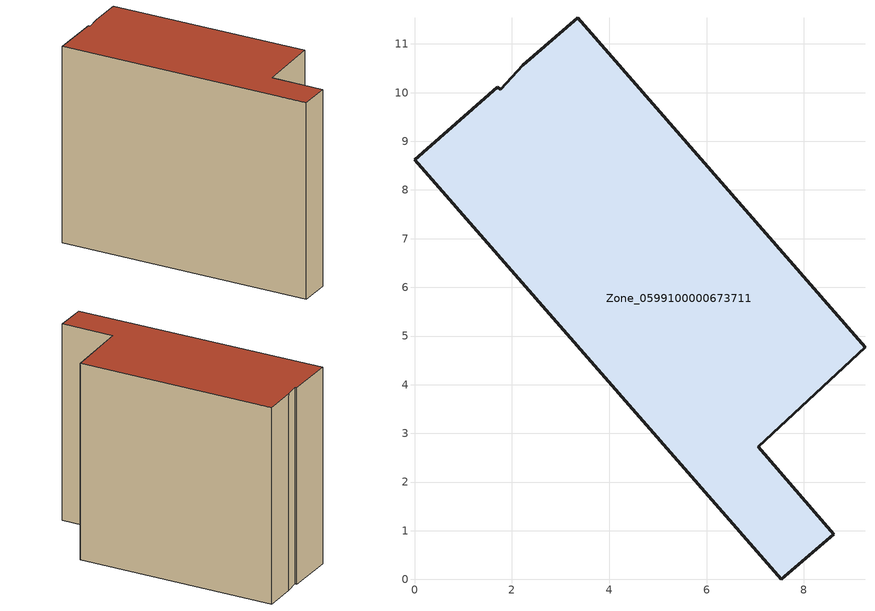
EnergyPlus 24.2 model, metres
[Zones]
Zone_0599100000673711
 floor ground (C_G): 8.61,0.93 7.54,0 0,8.62 1.7,10.11 1.77,10.07 2.23,10.56 3.35,11.54 9.25,4.77 7.06,2.72 z0
 wall outside (C_F): 2.23,10.56 1.77,10.07 1.7,10.11 0,8.62 7.54,0 8.61,0.93 7.06,2.72 9.25,4.77 3.35,11.54 2.23,10.56 z0:8.97
 roof outside (C_R): 1.77,10.07 1.7,10.11 0,8.62 7.54,0 8.61,0.93 7.06,2.72 9.25,4.77 3.35,11.54 2.23,10.56 z8.97
[BUILDING]
Pand.0599100000673711: North Axis=0; Terrain=City; Loads Convergence Tolerance Value=0.04; Temperature Convergence Tolerance Value=0.4; Solar Distribution=FullExterior; Maximum Number of Warmup Days=25; Minimum Number of Warmup Days=1
[Site:Location]
Rotterdam.The.Hague.AP_ZH_NLD Design_Conditions: Latitude=51.96; Longitude=4.45; Time Zone=1; Elevation=-4.5
[SITE:GROUNDTEMPERATURE:BUILDINGSURFACE]
18, 18, 18, 18, 18, 18, 18, 18, 18, 18, 18, 18
[MATERIAL] Thermal Absorptance=0.9; Solar Absorptance=0.7; Visible Absorptance=0.7
Name | Roughness | Thickness | Conductivity | Density | Specific Heat
G.TI.1946 | MediumSmooth | 0.15 | 1 | 540 | 1210
F.TI.1946 | Rough | 0.3 | 0.857143 | 1920 | 840
R.TI.1946 | MediumRough | 0.2 | 0.1 | 1500 | 1000
[CONSTRUCTION]
C_G: G.TI.1946
C_F: F.TI.1946
C_R: R.TI.1946
[ZONE]
Zone_0599100000673711: Type=1; Multiplier=1; Ceiling Height=Autocalculate; Volume=Autocalculate; Floor Area=autocalculate; Part of Total Floor Area=Yes
[ZONEINFILTRATION:DESIGNFLOWRATE]
Infil_Zone_0599100000673711: Zone or ZoneList or Space or SpaceList=Zone_0599100000673711; Schedule=AlwaysOn; Design Flow Rate Calculation Method=Flow/Area; Flow Rate per Floor Area=0.003; Constant Term Coefficient=1; Temperature Term Coefficient=0; Velocity Term Coefficient=0; Velocity Squared Term Coefficient=0
[HVACTEMPLATE:ZONE:IDEALLOADSAIRSYSTEM]
Zone_0599100000673711: Maximum Heating Supply Air Temperature=50; Minimum Cooling Supply Air Temperature=13; Maximum Heating Supply Air Humidity Ratio=0.0156; Minimum Cooling Supply Air Humidity Ratio=0.0077; Heating Limit=NoLimit; Cooling Limit=NoLimit; Dehumidification Control Type=ConstantSensibleHeatRatio; Cooling Sensible Heat Ratio=0.7; Dehumidification Setpoint=60; Humidification Control Type=None; Humidification Setpoint=30; Outdoor Air Method=None; Outdoor Air Flow Rate per Person=0.00944; Outdoor Air Flow Rate per Zone Floor Area=0; Outdoor Air Flow Rate per Zone=0; Demand Controlled Ventilation Type=None; Outdoor Air Economizer Type=NoEconomizer; Heat Recovery Type=None; Sensible Heat Recovery Effectiveness=0.7; Latent Heat Recovery Effectiveness=0.65
[ZONECONTROL:THERMOSTAT]
ThermostatControl_Zone_0599100000673711: Zone or ZoneList=Zone_0599100000673711; Control Type Schedule=DualSetpointControlType; Control 1=Thermostat_Zone_0599100000673711; Temperature Difference Between Cutout And Setpoint=0
[THERMOSTATSETPOINT:DUALSETPOINT]
Thermostat_Zone_0599100000673711: Heating Setpoint Temperature Schedule=HeatingSetpoint_Zone_0599100000673711; Cooling Setpoint Temperature Schedule=CoolingSetpoint_Zone_0599100000673711
[SCHEDULE:COMPACT]
HeatingSetpoint_Zone_0599100000673711: Through: 12/31, For: AllDays, Until: 24:00, 21
CoolingSetpoint_Zone_0599100000673711: Through: 12/31, For: AllDays, Until: 24:00, 24
DualSetpointControlType: Through: 12/31, For: AllDays, Until: 24:00, 4
AlwaysOn: Through: 12/31, For: AllDays, Until: 24:00, 1
